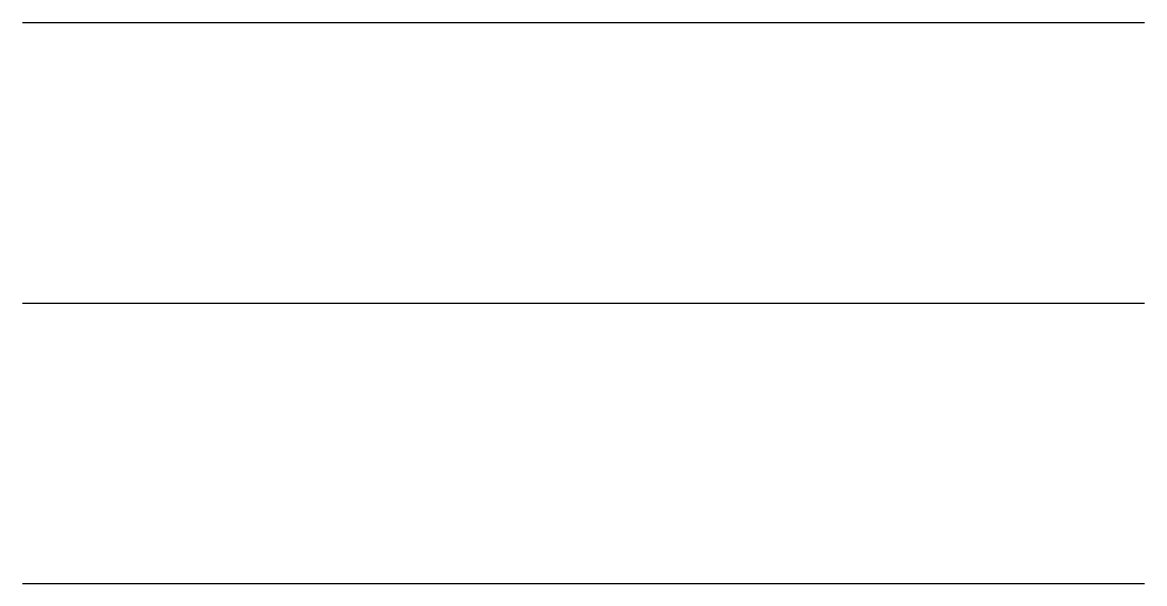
# Model space of a CAD drawing. Units: millimetres at full size, sheet at 1:100. Extents: x -21674 to -9429, y 2633 to 8755.
import ezdxf

# ---------------------------------------------------------------- set-up
doc = ezdxf.new("R2010")
doc.units = ezdxf.units.MM
doc.header["$LTSCALE"] = 100
doc.layers.add('0-0', color=7, linetype='Continuous')

msp = doc.modelspace()

# ---------------------------------------------------------------- linework, layer by layer
at = {"layer": '0-0'}
for p, q in [((-21673.5, 8755.1), (-9428.6, 8755.1)), ((-21673.5, 5693.9), (-9428.6, 5693.9)), ((-21673.5, 2632.7), (-9428.6, 2632.7))]:
    msp.add_line(p, q, dxfattribs=at)

doc.saveas('drawing.dxf')
